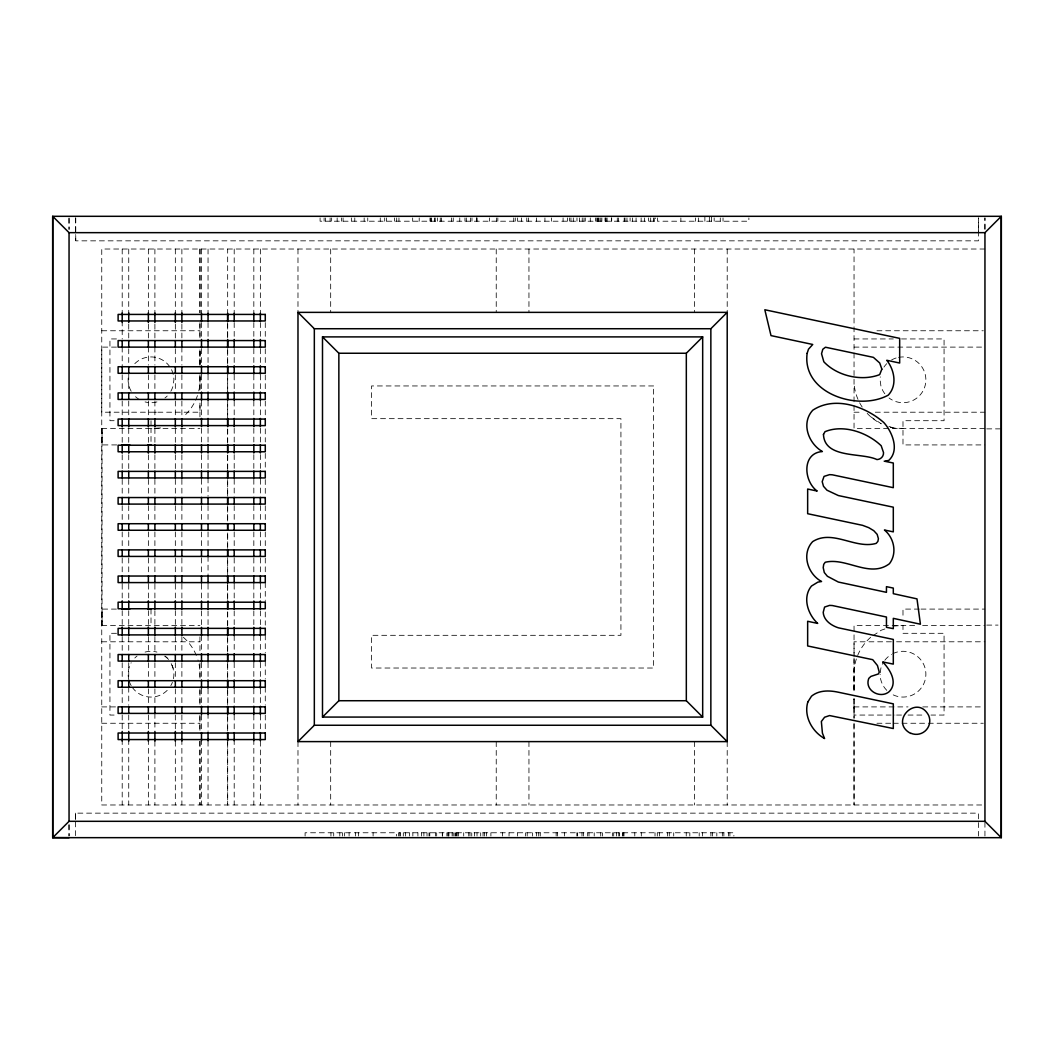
<?xml version="1.0" encoding="UTF-8"?>
<svg xmlns="http://www.w3.org/2000/svg" width="1054" height="1054" viewBox="0 0 1054 1054"><rect width="100%" height="100%" fill="white"/><g stroke="black" fill="none" stroke-linecap="round" stroke-linejoin="round"><path stroke-width="0.75" stroke-dasharray="5 3.75" d="M75.611 819.656L75.611 813.148L978.402 813.148L978.402 836.046M116.493 347.109L101.751 347.109L101.751 804.979L984.95 804.979M984.95 249.021L101.751 249.021L101.751 412.206L199.957 412.206L199.957 402.444L199.957 417.16M199.957 374.776L199.957 391.047L199.957 374.789L199.957 383.024A49.051 49.051 0 0 1 198.784 390.955M199.957 365.013L199.957 348.742M227.664 742.477L227.664 804.979L227.664 741.199M227.664 730.962L227.664 716.153M227.664 704.639L227.664 689.843M227.664 678.328L227.664 663.519M227.664 652.004L227.664 635.562M227.664 625.694L227.664 610.885M227.664 599.37L227.664 584.562M227.664 574.693L227.664 558.251M227.664 548.383L227.664 531.927L227.664 548.251M227.664 505.617L227.664 522.059L227.664 505.736M227.664 495.749L227.664 479.293M227.664 469.425L227.664 454.617M227.664 443.102L227.664 428.306M227.664 418.438L227.664 401.982M227.664 392.114L227.664 375.672M227.664 364.157L227.664 349.348M227.664 337.833L227.664 323.025M227.664 314.421L227.664 249.007M305.093 836.033L305.093 832.765L396.528 832.765L396.528 836.033M320.087 217.941L320.087 221.208L655.443 221.208L655.443 217.941M324.092 221.208L324.092 217.941M325.502 221.208L325.502 217.941M330.113 221.208L330.113 217.941M330.943 836.033L330.943 832.765M331.654 221.208L331.654 217.941M333.71 836.033L333.71 832.765M337.148 221.208L337.148 217.941M339.81 836.033L339.81 832.765M341.404 221.208L341.404 217.941M342.576 836.033L342.576 832.765M343.077 221.208L343.077 217.941M344.632 836.033L344.632 832.765M349.098 836.033L349.098 832.765M351.351 221.208L351.351 217.941M354.79 221.208L354.79 217.941M355.62 836.033L355.62 832.765M358.386 836.033L358.386 832.765M364.157 221.208L364.157 217.941M367.754 221.208L367.754 217.941M373.103 836.033L373.103 832.765M380.257 221.208L380.257 217.941M384.697 221.208L384.697 217.941M386.489 221.208L386.489 217.941M394.525 221.208L394.525 217.941M396.699 221.208L396.699 217.941M398.544 836.033L398.544 832.765L733.887 832.765L733.887 836.033M398.952 221.208L398.952 217.941M399.716 836.033L399.716 832.765M400.467 836.033L400.467 832.765M403.313 836.033L403.313 832.765M405.566 836.033L405.566 832.765M409.374 836.033L409.374 832.765M412.681 221.208L412.681 217.941M412.852 836.033L412.852 832.765M417.911 836.033L417.911 832.765M419.202 221.208L419.202 217.941M421.376 836.033L421.376 832.765M423.892 836.033L423.892 832.765M427.028 836.033L427.028 832.765M428.991 836.033L428.991 832.765M429.782 836.033L429.782 832.765M429.992 221.208L429.992 217.941M430.822 221.208L430.822 217.941M431.336 221.208L431.336 217.941M434.432 221.208L434.432 217.941M435.223 221.208L435.223 217.941M435.5 836.033L435.5 832.765M436.685 836.033L436.685 832.765M437.357 221.208L437.357 217.941M440.282 221.208L440.282 217.941M441.626 221.208L441.626 217.941M442.298 836.033L442.298 832.765M442.627 836.033L442.627 832.765M446.896 836.033L446.896 832.765M447.897 836.033L447.897 832.765M448.661 836.033L448.661 832.765M448.912 836.033L448.912 832.765M451.573 221.208L451.573 217.941M452.126 836.033L452.126 832.765M453.207 836.033L453.207 832.765M453.246 221.208L453.246 217.941M454.92 836.033L454.92 832.765M455.684 836.033L455.684 832.765M456.514 836.033L456.514 832.765M457.172 836.033L457.172 832.765M458.358 836.033L458.358 832.765M459.768 221.208L459.768 217.941M463.707 836.033L463.707 832.765M464.959 221.208L464.959 217.941M466.303 221.208L466.303 217.941M468.727 836.033L468.727 832.765M469.979 836.033L469.979 832.765M470.558 221.208L470.558 217.941M471.744 836.033L471.744 832.765M471.981 221.208L471.981 217.941M474.498 836.033L474.498 832.765M476.5 221.208L476.5 217.941M476.592 221.208L476.592 217.941M477.014 836.033L477.014 832.765M477.133 221.208L477.133 217.941M480.69 836.033L480.69 832.765M483.035 836.033L483.035 832.765M484.366 836.033L484.366 832.765M486.408 836.033L486.408 832.765M489.557 221.208L489.557 217.941M490.9 836.033L490.9 832.765M496.368 221.208L496.368 217.941M497.831 221.208L497.831 217.941M502.521 836.033L502.521 832.765M509.042 836.033L509.042 832.765M513.733 221.208L513.733 217.941M515.274 221.208L515.274 217.941M517.593 836.033L517.593 832.765M517.58 221.208L517.58 217.941M521.427 221.208L521.427 217.941M525.366 836.033L525.366 832.765M526.776 221.208L526.776 217.941M527.198 836.033L527.198 832.765M528.621 221.208L528.621 217.941M532.56 836.033L532.56 832.765M536.407 836.033L536.407 832.765M536.381 221.208L536.381 217.941M538.699 836.033L538.699 832.765M540.254 836.033L540.254 832.765M544.931 221.208L544.931 217.941M551.453 221.208L551.453 217.941M556.143 836.033L556.143 832.765M557.606 836.033L557.606 832.765M563.086 221.208L563.086 217.941M564.43 836.033L564.43 832.765M567.579 221.208L567.579 217.941M569.608 221.208L569.608 217.941M570.952 221.208L570.952 217.941M573.297 221.208L573.297 217.941M576.854 836.033L576.854 832.765M576.973 221.208L576.973 217.941M577.473 836.033L577.394 832.765M579.476 221.208L579.476 217.941M581.992 836.033L581.992 832.765M582.243 221.208L582.243 217.941M583.415 836.033L583.415 832.765M583.995 221.208L583.995 217.941M585.26 221.208L585.26 217.941M587.684 836.033L587.684 832.765M589.028 836.033L589.028 832.765M590.28 221.208L590.28 217.941M594.206 836.033L594.206 832.765M595.629 221.208L595.629 217.941M596.814 221.208L596.814 217.941M597.473 221.208L597.473 217.941M598.29 221.208L598.29 217.941M599.054 221.208L599.054 217.941M600.74 836.033L600.74 832.765M600.767 221.208L600.767 217.941M601.86 221.208L601.86 217.941M602.414 836.033L602.414 832.765M605.075 221.208L605.075 217.941M605.325 221.208L605.325 217.941M606.09 221.208L606.09 217.941M607.091 221.208L607.091 217.941M611.36 221.208L611.36 217.941M611.689 221.208L611.689 217.941M612.361 836.033L612.361 832.765M613.705 836.033L613.705 832.765M616.63 836.033L616.63 832.765M617.288 221.208L617.288 217.941M618.487 221.208L618.487 217.941M618.764 836.033L618.764 832.765M619.554 836.033L619.554 832.765M622.65 836.033L622.65 832.765M623.151 836.033L623.151 832.765M623.994 836.033L623.994 832.765M624.192 221.208L624.192 217.941M624.996 221.208L624.996 217.941M626.959 221.208L626.959 217.941M630.094 221.208L630.094 217.941M632.598 221.208L632.598 217.941M634.785 836.033L634.785 832.765M636.076 221.208L636.076 217.941M641.135 221.208L641.135 217.941M641.306 836.033L641.306 832.765M644.613 221.208L644.613 217.941M648.408 221.208L648.408 217.941M650.674 221.208L650.674 217.941M653.52 221.208L653.52 217.941M654.27 221.208L654.27 217.941M655.021 836.033L655.021 832.765M657.288 836.033L657.288 832.765M657.446 217.941L657.446 221.208L748.88 221.221L748.88 217.941M659.461 836.033L659.461 832.765M667.485 836.033L667.485 832.765M669.29 836.033L669.29 832.765M673.717 836.033L673.717 832.765M680.871 221.208L680.871 217.941M686.233 836.033L686.233 832.765M689.83 836.033L689.83 832.765M695.6 221.221L695.6 217.941M698.354 221.221L698.354 217.941M699.197 836.033L699.197 832.765M702.623 836.033L702.623 832.765M704.876 221.221L704.876 216.307M709.355 221.221L709.355 216.307M710.91 836.033L710.91 832.765M711.41 221.221L711.41 216.307M712.583 836.033L712.583 832.765M714.164 221.221L714.164 217.941M716.825 836.033L716.825 832.765M720.277 221.221L720.277 217.941M722.333 836.033L722.333 832.765M723.031 221.221L723.031 217.941M723.874 836.033L723.874 832.765M728.485 836.033L728.485 832.765M729.895 836.033L729.895 832.765M854.043 723.255L854.043 804.979L854.004 720.014M854.043 698.762L854.043 718.341L854.017 698.776L854.043 715.06L894.965 715.06M870.63 637.314A49.051 49.051 0 0 0 854.043 670.99L854.017 692.228L854.043 654.824M854.043 653.19L854.043 641.807L894.951 641.794M978.402 231.024L978.402 217.941L978.402 240.839L75.73 240.839L75.638 234.291M984.937 836.033L984.937 821.329M984.937 229.456L984.937 217.954L984.937 232.657M116.704 444.92L101.988 444.92L102.04 428.556L102.04 625.444L101.988 609.093L116.704 609.093M101.882 625.444L101.988 609.093M880.288 672.702L880.88 668.262A22.898 22.898 0 0 1 883.16 662.742M873.028 635.707L881.276 630.2L885.821 628.645M160.59 427.937L151.012 428.556L151.012 444.92M893.41 626.076L902.988 625.444L902.988 633.309L944.068 633.309L944.068 715.06L930.972 715.06M101.751 330.758L199.957 330.758M876.941 330.758L983.316 330.758M116.48 338.94L109.932 338.94L109.932 420.704L116.507 420.704M854.043 338.94L893.318 338.94M901.513 338.94L944.068 338.94L944.068 420.704L902.988 420.704L902.988 444.92L984.844 444.92M854.043 347.109L984.95 347.109M854.043 412.206L862.225 412.206M875.307 412.206L984.95 412.206M101.751 428.556L199.957 428.556M984.792 428.556L854.043 428.556L854.043 249.021M986.742 428.873L1001.3 428.873M919.365 609.093L902.988 609.093L902.988 617.275M920.998 609.093L984.844 609.093M986.742 625.101L998.059 625.101M101.751 625.444L199.957 625.444M914.648 625.444L854.043 625.444L854.043 656.405M922.619 625.444L984.792 625.444M116.507 633.309L109.932 633.309L109.932 715.06L116.48 715.06M101.751 641.794L199.957 641.807M896.585 641.794L984.95 641.794M101.751 706.905L116.493 706.905M854.043 706.905L908.034 706.905M922.764 706.905L983.316 706.905M896.598 715.06L901.513 715.06M908.061 715.06L924.424 715.06M101.751 723.255L199.957 723.255M876.941 723.255L891.671 723.255M893.305 723.255L983.316 723.255M154.898 412.206L156.387 412.206M890.287 427.213A49.051 49.051 0 0 0 893.41 427.937L902.988 428.556M888.865 426.383L893.41 427.937M870.63 416.699L881.276 423.813A49.051 49.051 0 0 1 867.178 413.352M164.832 656.181L167.204 657.999M173.119 668.262L170.84 662.742A22.898 22.898 0 0 1 173.119 668.262L173.91 674.191A22.898 22.898 0 0 1 170.84 685.627M101.882 428.556L101.988 444.92M854.043 658.039L854.043 692.254M727.207 249.021L727.207 312.366M727.207 741.634L727.207 804.992M694.507 249.021L694.507 312.366M694.507 741.634L694.507 804.992M528.95 249.021L528.95 312.366M528.95 741.634L528.95 804.992M496.236 249.021L496.236 312.366M496.236 741.634L496.236 804.992M330.679 249.007L330.679 312.366M330.679 741.634L330.679 804.979M297.979 249.007L297.979 312.366M297.979 741.634L297.979 804.979M265.279 322.59L265.279 338.94M265.279 348.755L265.279 365.106M265.279 374.921L265.279 392.905M265.279 401.073L265.279 417.437M265.279 428.873L265.279 441.955M265.279 453.404L265.279 469.755M265.279 479.57L265.279 495.92M265.279 505.736L265.279 522.086M265.279 531.888L265.279 548.251M265.279 558.053L265.279 574.404M265.279 582.585L265.279 600.569M265.279 612.018L265.279 625.101M265.279 634.903L265.279 652.9M265.279 661.069L265.279 679.053M265.279 687.234L265.279 705.218M265.279 715.034L265.279 733.017M260.364 249.007L260.364 314.421M260.364 322.59L260.364 338.94M260.364 348.755L260.364 365.106M260.364 374.921L260.364 392.114M260.364 401.073L260.364 418.438M260.364 428.306L260.364 443.102M260.364 454.617L260.364 469.755M260.364 479.293L260.364 495.92M260.364 505.617L260.364 522.086M260.364 531.888L260.364 548.383M260.364 558.053L260.364 574.693M260.364 584.219L260.364 599.37M260.364 610.885L260.364 625.694M260.364 635.562L260.364 652.9M260.364 662.702L260.364 679.053M260.364 688.868L260.364 705.218M260.364 715.034L260.364 731.384M260.364 741.199L260.364 804.979M253.83 249.007L253.83 314.421M253.83 322.59L253.83 338.94M253.83 348.755L253.83 365.106M253.83 374.921L253.83 392.114M253.83 401.073L253.83 418.438M253.83 428.306L253.83 443.102M253.83 454.617L253.83 469.755M253.83 479.293L253.83 495.92M253.83 505.617L253.83 522.086M253.83 531.888L253.83 548.383M253.83 558.053L253.83 574.693M253.83 584.219L253.83 599.37M253.83 610.885L253.83 625.694M253.83 635.562L253.83 652.9M253.83 662.702L253.83 679.053M253.83 688.868L253.83 705.218M253.83 715.034L253.83 731.384M253.83 739.565L253.83 804.979M234.199 249.007L234.199 314.421M234.199 322.59L234.199 338.94M234.199 348.755L234.199 365.106M234.199 374.921L234.199 392.114M234.199 401.073L234.199 418.438M234.199 428.306L234.199 443.102M234.199 454.617L234.199 469.755M234.199 479.293L234.199 495.92M234.199 505.617L234.199 522.086M234.199 531.888L234.199 548.383M234.199 558.053L234.199 574.693M234.199 584.219L234.199 599.37M234.199 610.885L234.199 625.694M234.199 635.562L234.199 652.9M234.199 662.702L234.199 679.053M234.199 688.868L234.199 705.218M234.199 715.034L234.199 731.384M234.199 739.565L234.199 804.979M227.664 322.59L227.664 338.94M227.664 348.755L227.664 365.106M227.664 374.921L227.664 391.271M227.664 401.073L227.664 417.437M227.664 428.873L227.664 441.955M227.664 455.038L227.664 469.755M227.664 479.57L227.664 495.92M227.664 558.053L227.664 574.404M227.664 584.219L227.664 598.935M227.664 612.018L227.664 625.101M227.664 636.55L227.664 652.9M227.664 662.702L227.664 679.053M227.664 688.868L227.664 705.218M227.664 715.034L227.664 731.384M208.046 249.007L208.046 314.421M208.046 322.59L208.046 338.94M208.046 348.755L208.046 365.106M208.046 374.921L208.046 392.114M208.046 401.073L208.046 418.438M208.046 428.306L208.046 443.102M208.046 454.617L208.046 469.755M208.046 477.936L208.046 495.92M208.046 505.617L208.046 522.086M208.046 531.888L208.046 548.383M208.046 556.42L208.046 574.693M208.046 584.219L208.046 599.37M208.046 610.885L208.046 625.694M208.046 635.562L208.046 652.9M208.046 662.702L208.046 679.053M208.046 688.868L208.046 705.218M208.046 713.4L208.046 731.384M208.046 741.199L208.046 804.979M201.498 249.007L201.498 314.421M201.498 322.59L201.498 338.94M201.498 348.755L201.498 365.106M201.498 374.921L201.498 392.114M201.498 401.073L201.498 418.438M201.498 428.306L201.498 443.102M201.498 454.617L201.498 469.755M201.498 479.293L201.498 495.92M201.498 505.617L201.498 522.086M201.498 531.888L201.498 548.383M201.498 558.053L201.498 574.693M201.498 584.219L201.498 599.37M201.498 610.885L201.498 625.694M201.498 635.562L201.498 652.9M201.498 662.702L201.498 679.053M201.498 688.868L201.498 705.218M201.498 715.034L201.498 731.384M201.498 739.565L201.498 804.979M199.957 636.853L199.957 651.57M199.957 662.926L199.957 679.237L199.957 670.99A49.051 49.051 0 0 0 197.954 659.949M181.881 249.007L181.881 314.421M181.881 324.224L181.881 338.94M181.881 347.109L181.881 365.106M181.881 374.776L181.881 391.271M181.881 401.073L181.881 417.437M181.881 428.556L181.881 443.326M181.881 454.814L181.881 469.755M181.881 479.425L181.881 495.92M181.881 505.67L181.881 522.086M181.881 531.888L181.881 548.33M181.881 558.053L181.881 574.588M181.881 584.219L181.881 599.199M181.881 610.674L181.881 625.444M181.881 636.55L181.881 652.9M181.881 662.702L181.881 679.237M181.881 688.868L181.881 705.271M181.881 715.034L181.881 733.017M181.881 739.565L181.881 804.979M175.333 249.007L175.333 314.421M175.333 324.224L175.333 338.94M175.333 348.742L175.333 365.106M175.333 374.776L175.333 391.271M175.333 401.073L175.333 417.437M175.333 428.556L175.333 443.326M175.333 454.814L175.333 469.755M175.333 479.425L175.333 495.92M175.333 505.67L175.333 522.086M175.333 531.888L175.333 548.33M175.333 558.053L175.333 574.588M175.333 584.219L175.333 599.199M175.333 610.674L175.333 625.444M175.333 636.55L175.333 652.9M175.333 662.702L175.333 679.237M175.333 688.868L175.333 705.271M175.333 715.034L175.333 729.79M175.333 741.199L175.333 804.979M154.898 249.007L154.898 314.421M154.898 324.224L154.898 338.94M154.898 347.109L154.898 365.106M154.898 374.776L154.898 391.271M154.898 401.073L154.898 417.437M154.898 428.556L154.898 443.326M154.898 454.814L154.898 469.755M154.898 479.425L154.898 495.92M154.898 505.67L154.898 522.086M154.898 531.888L154.898 548.33M154.898 558.053L154.898 574.588M154.898 584.219L154.898 599.199M154.898 610.674L154.898 625.444M154.898 636.55L154.898 652.9M154.898 662.702L154.898 679.237M154.898 688.868L154.898 705.271M154.898 713.4L154.898 729.79M154.898 741.199L154.898 804.979M151.012 420.704L151.012 426.989M151.012 609.093L151.012 625.444M148.364 249.007L148.364 314.421M148.364 324.224L148.364 338.94M148.364 347.109L148.364 365.106M148.364 374.776L148.364 391.271M148.364 401.073L148.364 417.437M148.364 428.556L148.364 443.326M148.364 454.814L148.364 469.755M148.364 479.425L148.364 495.92M148.364 505.67L148.364 522.086M148.364 531.888L148.364 548.33M148.364 558.053L148.364 574.588M148.364 584.219L148.364 599.199M148.364 610.674L148.364 625.444M148.364 636.55L148.364 652.9M148.364 662.702L148.364 679.237M148.364 688.868L148.364 705.271M148.364 715.034L148.364 729.79M148.364 739.565L148.364 804.979M128.733 249.007L128.733 314.421M128.733 324.224L128.733 338.94M128.733 348.742L128.733 366.739M128.733 374.776L128.733 391.271M128.733 401.073L128.733 417.437M128.733 428.556L128.733 443.326M128.733 454.814L128.733 469.755M128.733 479.425L128.733 495.92M128.733 505.67L128.733 522.086M128.733 531.888L128.733 548.33M128.733 558.053L128.733 574.588M128.733 584.219L128.733 599.199M128.733 610.674L128.733 625.444M128.733 636.55L128.733 652.9M128.733 662.702L128.733 679.237M128.733 687.234L128.733 705.271M128.733 715.034L128.733 729.79M128.733 739.565L128.733 804.979M122.198 249.007L122.198 314.421M122.198 320.956L122.198 338.94M122.198 347.109L122.198 366.739M122.198 374.776L122.198 391.271M122.198 401.073L122.198 417.437M122.198 428.556L122.198 443.326M122.198 454.814L122.198 469.755M122.198 479.425L122.198 495.92M122.198 505.67L122.198 522.086M122.198 531.888L122.198 548.33M122.198 558.053L122.198 574.588M122.198 584.219L122.198 599.199M122.198 610.674L122.198 625.444M122.198 636.55L122.198 652.9M122.198 662.702L122.198 679.237M122.198 688.868L122.198 705.271M122.198 715.034L122.198 729.79M122.198 739.565L122.198 804.979M75.73 217.941L75.73 240.839M75.651 217.941L75.651 232.657M75.611 813.148L75.624 837.693M183.37 637.314A49.051 49.051 0 0 1 197.467 658.434M167.204 690.37A22.898 22.898 0 0 1 131.974 686.905M131.183 685.627A22.898 22.898 0 0 1 129.326 681.543M128.904 680.107A22.898 22.898 0 0 1 131.183 662.742M134.82 657.999A22.898 22.898 0 0 1 137.073 656.023M145.083 652.07A22.898 22.898 0 0 1 156.941 652.07M164.951 656.023A22.898 22.898 0 0 1 170.05 661.477M862.198 407.068A49.051 49.051 0 0 1 854.043 383.024M898.522 357.372A22.898 22.898 0 0 1 925.28 385.013A22.898 22.898 0 0 1 889.049 397.99M884.833 393.761A22.898 22.898 0 0 1 880.88 385.751L880.09 379.822A22.898 22.898 0 0 1 880.288 376.831M883.95 367.108A22.898 22.898 0 0 1 886.796 363.63M891.539 359.994A22.898 22.898 0 0 1 897.059 357.714M170.84 391.271A22.898 22.898 0 0 0 173.119 385.751L173.91 379.822A22.898 22.898 0 0 0 170.84 368.373M167.204 396.014A22.898 22.898 0 0 1 164.951 397.99M156.941 401.93A22.898 22.898 0 0 1 145.083 401.93M139.563 399.65A22.898 22.898 0 0 1 134.82 396.014M131.183 391.271A22.898 22.898 0 0 1 128.904 373.893M134.82 363.63A22.898 22.898 0 0 1 170.05 367.108M197.467 395.579A49.051 49.051 0 0 1 183.37 416.699M892.857 653.651A22.898 22.898 0 0 1 925.873 674.929A22.898 22.898 0 0 1 891.539 694.006M886.796 690.37A22.898 22.898 0 0 1 880.09 674.191M884.833 660.252A22.898 22.898 0 0 1 891.539 654.363M69.05 824.531L69.05 836.046L68.971 824.571M69.05 217.954L69.05 229.456L68.984 217.941M199.917 741.252L199.957 804.979L199.957 741.226M199.931 715.113L199.917 731.45L199.957 715.073M199.944 688.96L199.944 705.31L199.957 688.947M199.957 322.59L199.957 338.94L199.917 322.55M199.957 249.021L199.957 312.774L199.957 249.021M653.625 385.948L371.561 385.948L371.561 418.662L620.925 418.662L620.925 635.312L371.561 635.312L371.561 668.025L653.625 668.025L653.625 385.948M199.944 365.04L199.944 348.703L199.957 365.066"/><path stroke-width="1.5" d="M69.05 837.693L52.713 837.627L52.7 216.307L1001.3 216.307L1001.3 837.68L52.7 837.666L52.7 216.307L69.05 232.657L984.95 232.657L1001.3 216.307L1001.274 837.666L984.95 821.316L984.95 232.657M227.664 740.83L227.664 732.609M227.664 714.52L227.664 706.285M227.664 688.196L227.664 679.975M227.664 661.872L227.664 653.651M227.664 635.562L227.664 627.341M227.664 609.238L227.664 601.017M227.664 582.928L227.664 576.34M227.664 556.604L227.664 550.03M227.664 503.97L227.664 497.383M227.664 477.646L227.664 471.072M227.664 452.983L227.664 444.748M227.664 426.659L227.664 418.438M227.664 400.336L227.664 392.114M227.664 374.025L227.664 365.791M227.664 347.701L227.664 339.48M227.664 321.391L227.664 313.157M52.7 837.666L69.05 821.316L984.95 821.316M297.979 741.608L314.329 725.257L710.857 725.257L727.207 741.608L727.207 312.366L297.979 312.366L297.979 741.608L727.207 741.608M322.498 717.076L338.861 700.726L686.325 700.726L702.675 717.076L702.675 336.898L322.498 336.898L322.498 717.076L702.675 717.076M322.498 336.898L338.861 353.248L686.325 353.248L702.675 336.898M710.857 725.257L710.857 328.729L727.207 312.366M885.452 461.165L888.838 460.348C899.76 450.242 892.277 431.89 883.819 422.562C865.439 406.37 834.834 395.579 812.753 410.23C800.829 423.207 808.444 443.471 822.37 451.547C801.541 452.97 803.635 481.467 817.219 491.059L807.654 489.03L807.654 513.706L862.607 525.34L868.759 527.672L873.779 530.689L877.165 534.365L878.417 538.713L877.877 541.427L876.23 543.363C855.281 549.529 832.489 528.924 812.621 541.651C801.198 553.903 807.693 573.995 821.54 581.505L817.851 582.137L811.501 586.024C802.147 597.354 807.786 614.363 817.693 623.415L807.654 621.28L807.654 645.957L872.725 659.685L877.455 665.535L879.26 672.149L878.417 673.941L870.894 676.418L868.799 678.381C864.082 690.317 880.406 699.5 889.378 691.477C898.127 682.346 889.892 669.25 882.685 661.938L893.305 664.112L893.305 639.435L838.352 627.815C831.263 625.496 823.754 620.45 823.214 612.334L824.584 607.064L829.564 605.391L832.278 605.523L886.454 617.025L886.454 627.314L893.305 628.645L893.305 618.355L920.419 624.218L916.98 598.87L893.305 593.679L893.305 588.079L886.454 586.656L886.454 592.335L838.352 582.045L827.39 576.274L824.294 572.52L823.214 567.658L823.714 564.351L825.216 562.269C846.27 557.065 869.774 578.541 889.457 563.692C897.349 553.39 894.2 537.975 884.438 530.017L893.305 531.862L893.305 507.185L838.352 495.551L826.968 490.202L823.503 486.302L822.199 481.665L824.044 476.395L829.564 474.643L832.278 474.801L893.305 487.686L893.305 463.009L884.187 461.165M297.979 312.366L314.329 328.729L710.857 328.729M121.605 444.92L129.774 444.92M147.744 444.92L151.012 444.92M121.605 609.093L129.774 609.093M147.744 609.093L151.012 609.093M910.748 733.465C888.535 721.779 917.059 693.124 928.693 715.521A13.531 13.531 0 0 1 910.946 733.281M686.325 353.248L686.325 700.726M338.861 353.248L338.861 700.726M314.329 328.729L314.329 725.257M260.364 313.157L260.364 321.391M260.364 339.48L260.364 347.701M260.364 365.804L260.364 374.025M260.364 392.114L260.364 400.336M260.364 418.438L260.364 426.659M260.364 444.748L260.364 452.983M260.364 471.072L260.364 477.936M260.364 497.383L260.364 504.089M260.364 523.706L260.364 530.281M260.364 549.885L260.364 556.604M260.364 576.037L260.364 582.928M260.364 601.017L260.364 609.238M260.364 627.341L260.364 635.562M260.364 653.651L260.364 661.872M260.364 679.975L260.364 688.196M260.364 706.285L260.364 714.52M260.364 732.609L260.364 740.83M253.83 313.157L253.83 321.391M253.83 339.48L253.83 347.701M253.83 365.804L253.83 374.025M253.83 392.114L253.83 400.336M253.83 418.438L253.83 426.659M253.83 444.748L253.83 452.983M253.83 471.072L253.83 477.936M253.83 497.383L253.83 504.089M253.83 523.706L253.83 530.281M253.83 549.885L253.83 556.604M253.83 576.037L253.83 582.928M253.83 601.017L253.83 609.238M253.83 627.341L253.83 635.562M253.83 653.651L253.83 661.872M253.83 679.975L253.83 688.196M253.83 706.285L253.83 714.52M253.83 732.609L253.83 740.83M234.199 313.157L234.199 321.391M234.199 339.48L234.199 347.701M234.199 365.804L234.199 374.025M234.199 392.114L234.199 400.336M234.199 418.438L234.199 426.659M234.199 444.748L234.199 452.983M234.199 471.072L234.199 477.936M234.199 497.383L234.199 504.089M234.199 523.706L234.199 530.281M234.199 549.885L234.199 556.604M234.199 576.037L234.199 582.928M234.199 601.017L234.199 609.238M234.199 627.341L234.199 635.562M234.199 653.651L234.199 661.872M234.199 679.975L234.199 688.196M234.199 706.285L234.199 714.52M234.199 732.609L234.199 740.83M227.664 314.421L227.664 320.956M227.664 340.574L227.664 347.122M227.664 366.739L227.664 373.287M227.664 392.905L227.664 399.44M227.664 419.07L227.664 425.605M227.664 445.223L227.664 451.771M227.664 471.388L227.664 477.936M227.664 497.554L227.664 504.089M227.664 549.885L227.664 556.42M227.664 576.037L227.664 582.585M227.664 602.203L227.664 608.751M227.664 628.368L227.664 634.903M227.664 654.534L227.664 661.069M227.664 680.7L227.664 687.234M227.664 706.852L227.664 713.4M227.664 733.017L227.664 739.565M208.046 313.157L208.046 321.391M208.046 339.48L208.046 347.701M208.046 365.791L208.046 374.025M208.046 392.114L208.046 400.336M208.046 418.438L208.046 426.659M208.046 444.748L208.046 452.983M208.046 471.072L208.046 477.936M208.046 497.383L208.046 504.089M208.046 523.706L208.046 530.281M208.046 549.885L208.046 556.604M208.046 576.037L208.046 582.928M208.046 601.017L208.046 609.238M208.046 627.341L208.046 635.562M208.046 653.651L208.046 661.872M208.046 679.975L208.046 688.196M208.046 706.285L208.046 714.52M208.046 732.609L208.046 740.83M201.498 313.157L201.498 321.378M201.498 339.48L201.498 347.701M201.498 365.791L201.498 374.025M201.498 392.114L201.498 400.336M201.498 418.438L201.498 426.659M201.498 444.748L201.498 452.97M201.498 471.072L201.498 477.936M201.498 497.383L201.498 504.089M201.498 523.706L201.498 530.281M201.498 549.885L201.498 556.604M201.498 576.037L201.498 582.928M201.498 601.017L201.498 609.238M201.498 627.341L201.498 635.562M201.498 653.651L201.498 661.872M201.498 679.975L201.498 688.196M201.498 706.285L201.498 714.52M201.498 732.609L201.498 740.83M181.881 312.774L181.881 322.577M181.881 340.574L181.881 347.122M181.881 366.634L181.881 373.287M181.881 392.681L181.881 399.44M181.881 418.754L181.881 426.923M181.881 444.972L181.881 453.167M181.881 471.217L181.881 477.936M181.881 497.475L181.881 504.089M181.881 523.719L181.881 530.281M181.881 549.885L181.881 556.538M181.881 576.037L181.881 582.783M181.881 600.833L181.881 609.041M181.881 627.077L181.881 635.259M181.881 654.534L181.881 661.332M181.881 680.7L181.881 687.366M181.881 706.852L181.881 713.439M181.881 731.423L181.881 741.226M175.333 312.774L175.333 322.577M175.333 340.574L175.333 347.122M175.333 366.634L175.333 373.287M175.333 392.681L175.333 399.44M175.333 418.754L175.333 426.923M175.333 444.972L175.333 453.167M175.333 471.217L175.333 477.936M175.333 497.475L175.333 504.089M175.333 523.719L175.333 530.281M175.333 549.885L175.333 556.538M175.333 576.037L175.333 582.783M175.333 600.833L175.333 609.041M175.333 627.077L175.333 635.259M175.333 654.534L175.333 661.332M175.333 680.7L175.333 687.366M175.333 706.852L175.333 713.439M175.333 731.423L175.333 741.226M154.898 312.774L154.898 322.577M154.898 340.574L154.898 347.122M154.898 366.634L154.898 373.287M154.898 392.681L154.898 399.44M154.898 418.754L154.898 426.923M154.898 444.972L154.898 453.167M154.898 471.217L154.898 477.936M154.898 497.475L154.898 504.089M154.898 523.719L154.898 530.281M154.898 549.885L154.898 556.538M154.898 576.037L154.898 582.783M154.898 600.833L154.898 609.041M154.898 627.077L154.898 635.259M154.898 654.534L154.898 661.332M154.898 680.7L154.898 687.366M154.898 706.852L154.898 713.439M154.898 731.423L154.898 741.226M148.364 312.774L148.364 322.577M148.364 340.574L148.364 347.122M148.364 366.634L148.364 373.287M148.364 392.681L148.364 399.44M148.364 418.754L148.364 426.923M148.364 444.972L148.364 453.167M148.364 471.217L148.364 477.936M148.364 497.475L148.364 504.089M148.364 523.719L148.364 530.281M148.364 549.885L148.364 556.538M148.364 576.037L148.364 582.783M148.364 600.833L148.364 609.041M148.364 627.077L148.364 635.259M148.364 654.534L148.364 661.332M148.364 680.7L148.364 687.366M148.364 706.852L148.364 713.439M148.364 731.423L148.364 741.226M128.733 312.774L128.733 322.577M128.733 340.574L128.733 347.122M128.733 366.634L128.733 373.287M128.733 392.681L128.733 399.44M128.733 418.754L128.733 426.923M128.733 444.972L128.733 453.167M128.733 471.217L128.733 477.936M128.733 497.475L128.733 504.089M128.733 523.719L128.733 530.281M128.733 549.885L128.733 556.538M128.733 576.037L128.733 582.783M128.733 600.833L128.733 609.041M128.733 627.077L128.733 635.259M128.733 654.534L128.733 661.332M128.733 680.7L128.733 687.366M128.733 706.852L128.733 713.439M128.733 731.423L128.733 741.226M122.198 312.774L122.198 322.577M122.198 340.574L122.198 347.122M122.198 366.634L122.198 373.287M122.198 392.681L122.198 399.44M122.198 418.754L122.198 426.923M122.198 444.972L122.198 453.167M122.198 471.217L122.198 477.936M122.198 497.475L122.198 504.089M122.198 523.719L122.198 530.281M122.198 549.885L122.198 556.538M122.198 576.037L122.198 582.783M122.198 600.833L122.198 609.041M122.198 627.077L122.198 635.259M122.198 654.534L122.198 661.332M122.198 680.7L122.198 687.366M122.198 706.852L122.198 713.439M122.198 731.423L122.198 741.226M69.05 232.657L69.05 821.316M227.664 523.706L227.664 530.281L227.664 523.719M807.14 353.34C801.751 393.682 858.457 411.534 888.245 395.131C897.455 385.448 894.464 369.928 886.783 360.284L899.668 363.037L899.668 338.36L764.822 309.757L771.001 335.607L812.753 344.474L808.484 349.203L807.14 353.34M823.464 434.485C824.584 459.043 861.79 452.245 876.994 459.584L878.878 459.241A6.522 6.522 0 0 0 883.515 452.548L881.184 445.737C867.218 432.377 843.437 424.09 825.005 431.679L823.464 434.485M881.855 369.15L879.668 374.631C861.553 381.627 837.192 376.028 823.833 361.786L821.54 353.762L822.792 349.282L825.466 347.227L873.397 357.359L879.721 362.998L881.855 369.15M807.812 702.017C803.609 716.312 812.054 731.542 824.584 738.551L822.423 733.136L821.356 721.489L824.584 717.234L829.564 715.561L893.305 728.525L893.305 703.848L838.352 692.228C829.34 690.278 818.971 690.014 811.501 696.193L807.812 702.017M265.279 314.421L118.114 314.421L118.114 320.956L265.279 320.956L265.279 314.421M265.279 340.574L118.114 340.574L118.114 347.122L265.279 347.122L265.279 340.574M265.279 366.739L118.114 366.739L118.114 373.287L265.279 373.287L265.279 366.739M265.279 392.905L118.114 392.905L118.114 399.44L265.279 399.44L265.279 392.905M265.279 419.07L118.114 419.07L118.114 425.605L265.279 425.605L265.279 419.07M265.279 445.223L118.114 445.223L118.114 451.771L265.279 451.771L265.279 445.223M265.279 471.388L118.114 471.388L118.114 477.936L265.279 477.936L265.279 471.388M265.279 497.554L118.114 497.554L118.114 504.089L265.279 504.089L265.279 497.554M265.279 523.719L118.114 523.719L118.114 530.254L265.279 530.254L265.279 523.719M265.279 549.885L118.114 549.885L118.114 556.42L265.279 556.42L265.279 549.885M265.279 576.037L118.114 576.037L118.114 582.585L265.279 582.585L265.279 576.037M265.279 602.203L118.114 602.203L118.114 608.751L265.279 608.751L265.279 602.203M265.279 628.368L118.114 628.368L118.114 634.903L265.279 634.903L265.279 628.368M265.279 654.534L118.114 654.534L118.114 661.069L265.279 661.069L265.279 654.534M265.279 680.7L118.114 680.7L118.114 687.234L265.279 687.234L265.279 680.7M265.279 706.852L118.114 706.852L118.114 713.4L265.279 713.4L265.279 706.852M265.279 733.017L118.114 733.017L118.114 739.565L265.279 739.565L265.279 733.017"/></g></svg>
